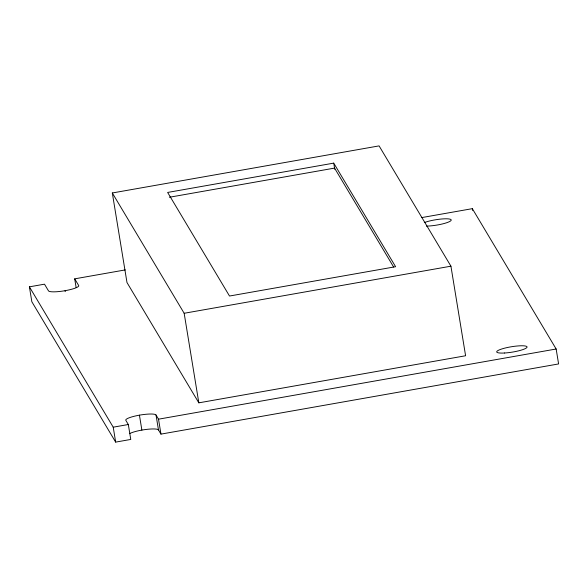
<?xml version="1.0" encoding="UTF-8"?>
<svg xmlns="http://www.w3.org/2000/svg" width="588" height="588" viewBox="0 0 588 588"><rect width="100%" height="100%" fill="white"/><g stroke="black" fill="none" stroke-linecap="round" stroke-linejoin="round"><path stroke-width="0.88" d="M112.315 192.974L379.084 145.89L450.93 266.188L465.6 355.755L198.832 402.839L126.986 282.541L112.315 192.974L184.162 313.272L198.832 402.839M333.741 163.126L167.639 192.445L229.511 296.029L395.606 266.717L333.741 163.126L334.748 169.278M169.359 197.259L334.557 168.102L393.615 266.981M421.728 217.589L472.333 208.659L556.152 349.007L558.6 363.935L160.965 434.113L158.525 419.185L156.026 415.01A15.369 2.72 -9.3 0 0 139.429 415.165A15.369 2.72 -9.3 0 0 125.825 420.339L128.324 424.514L130.764 439.442L115.667 442.11L31.848 301.762L29.4 286.834L44.497 284.173L48.488 290.854A15.369 2.72 -9.3 0 0 65.092 290.692A15.369 2.72 -9.3 0 0 78.689 285.525L74.698 278.844L125.31 269.907M184.162 313.272L450.93 266.188M29.4 286.834L113.219 427.182L128.324 424.514M158.525 419.185L556.152 349.007M156.026 415.01L158.473 429.938L160.965 434.113M472.333 208.659L472.62 210.416M139.429 415.165L141.877 430.093M113.219 427.182L115.667 442.11M74.698 278.844L76.139 287.62M65.092 290.692L65.239 291.626M424.323 222.565A15.369 2.72 -9.3 0 1 445.675 218.795A15.369 2.72 -9.3 0 1 447.791 222.338A15.369 2.72 -9.3 0 1 426.44 226.108M129.911 433.459A15.369 2.72 -9.3 0 1 146.25 429.438A15.369 2.72 -9.3 0 1 158.473 429.938M504.423 353.013A15.369 2.72 -9.3 0 0 527.068 347.001A15.369 2.72 -9.3 0 0 504.195 348.272A15.369 2.72 -9.3 0 0 504.423 353.013"/></g></svg>
